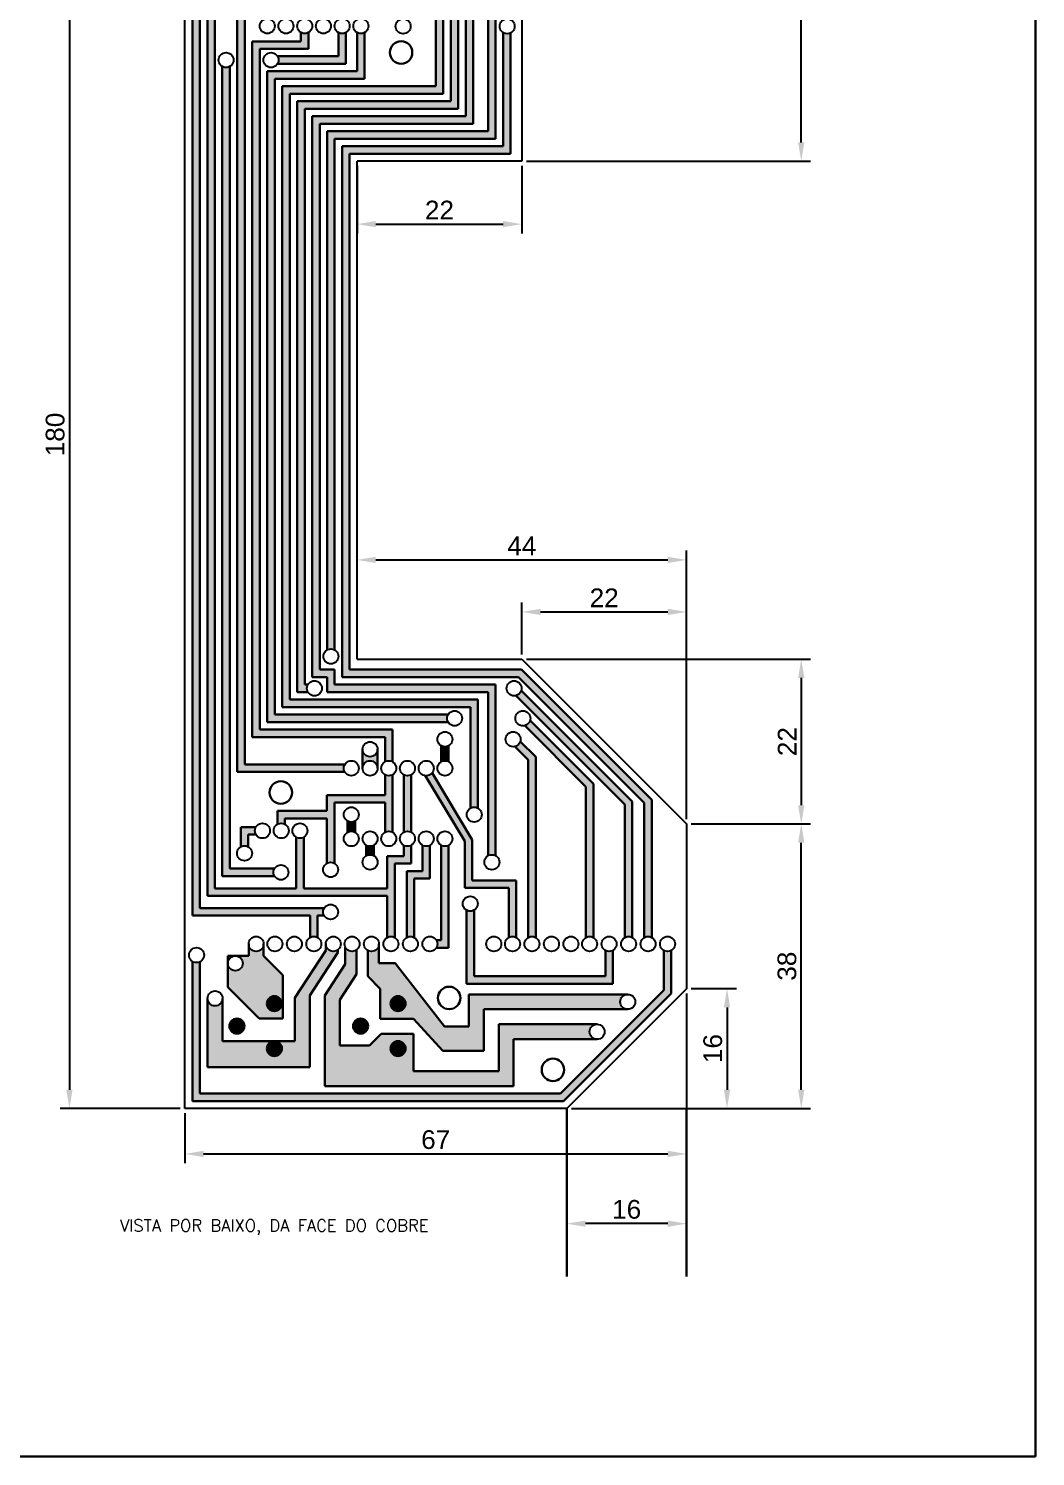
# Model space of a CAD drawing. Header units: millimetres. Extents: x -2849 to 258, y -823 to -139.
# Drawn here: x 123.5 to 257.9, y -435.7 to -245 of the extents above; entities that cross this region are included whole.
import ezdxf

# ---------------------------------------------------------------- set-up
doc = ezdxf.new("R2010")
doc.units = ezdxf.units.MM
doc.styles.add('200-R060', font='romans.shx', dxfattribs={"height": 30})
doc.styles.get("Standard").update_dxf_attribs({"font": 'arial.ttf'})
doc.dimstyles.new('ISO-25', dxfattribs={"dimtxt": 2.5, "dimasz": 2.5, "dimexe": 1.25, "dimexo": 0.625, "dimtad": 1, "dimtxsty": 'Standard', "dimcen": 2.5, "dimadec": 0, "dimazin": 0, "dimtfac": 1, "dimtmove": 0, "dimatfit": 3, "dimfxl": 1, "dimarcsym": 0})

# ---------------------------------------------------------------- blocks, each defined once
blk = doc.blocks.new('*D35')
at = {"color": 0, "lineweight": -2, "transparency": 16777216}
for p, q in [((143.71, -209.24), (127.66, -209.24)), ((128.91, -211.74), (128.91, -386.74)), ((143.71, -389.24), (127.66, -389.24))]:
    blk.add_line(p, q, dxfattribs=at)
at = {"color": 0, "lineweight": 30, "transparency": 16777216}
for points in [[(128.49, -211.74), (129.32, -211.74), (128.91, -209.24)], [(128.49, -386.74), (129.32, -386.74), (128.91, -389.24)]]:
    blk.add_solid(points, dxfattribs=at)
at = {"layer": 'Defpoints', "color": 0, "lineweight": 30}
for p in [(144.33, -209.24), (128.91, -389.24), (144.33, -389.24)]:
    blk.add_point(p, dxfattribs=at)
at = {"color": 0, "lineweight": 30, "transparency": 16777216, "insert": (127.01, -299.24), "char_height": 2.5, "attachment_point": 5, "rotation": 90}
blk.add_mtext('180', dxfattribs=at)
blk = doc.blocks.new('*D36')
at = {"color": 0, "lineweight": -2, "transparency": 16777216}
for p, q in [((211.96, -351.25), (227.9, -351.25)), ((226.65, -386.74), (226.65, -353.75)), ((195.96, -389.24), (227.9, -389.24))]:
    blk.add_line(p, q, dxfattribs=at)
at = {"color": 0, "lineweight": 30, "transparency": 16777216}
for points in [[(226.23, -353.75), (227.07, -353.75), (226.65, -351.25)], [(226.23, -386.74), (227.07, -386.74), (226.65, -389.24)]]:
    blk.add_solid(points, dxfattribs=at)
at = {"layer": 'Defpoints', "color": 0, "lineweight": 30}
for p in [(211.33, -351.25), (226.65, -351.25), (195.33, -389.24)]:
    blk.add_point(p, dxfattribs=at)
at = {"color": 0, "lineweight": 30, "transparency": 16777216, "insert": (224.75, -370.24), "char_height": 2.5, "attachment_point": 5, "rotation": 90}
blk.add_mtext('38', dxfattribs=at)
blk = doc.blocks.new('*D37')
at = {"color": 0, "lineweight": -2, "transparency": 16777216}
for p, q in [((189.96, -209.24), (227.9, -209.24)), ((226.65, -260.24), (226.65, -211.74)), ((189.96, -262.74), (227.9, -262.74))]:
    blk.add_line(p, q, dxfattribs=at)
at = {"color": 0, "lineweight": 30, "transparency": 16777216}
for points in [[(226.23, -211.74), (227.07, -211.74), (226.65, -209.24)], [(226.23, -260.24), (227.07, -260.24), (226.65, -262.74)]]:
    blk.add_solid(points, dxfattribs=at)
at = {"layer": 'Defpoints', "color": 0, "lineweight": 30}
for p in [(189.33, -209.24), (226.65, -209.24), (189.33, -262.74)]:
    blk.add_point(p, dxfattribs=at)
at = {"color": 0, "lineweight": 30, "transparency": 16777216, "insert": (224.52, -235.99), "char_height": 2.5, "attachment_point": 5, "rotation": 90}
blk.add_mtext('53,5', dxfattribs=at)
blk = doc.blocks.new('*D39')
at = {"color": 0, "lineweight": -2, "transparency": 16777216}
for p, q in [((211.33, -373.87), (211.33, -396.56)), ((144.33, -389.87), (144.33, -396.56)), ((146.83, -395.31), (208.83, -395.31))]:
    blk.add_line(p, q, dxfattribs=at)
at = {"color": 0, "lineweight": 30, "transparency": 16777216}
for points in [[(146.83, -394.89), (146.83, -395.73), (144.33, -395.31)], [(208.83, -394.89), (208.83, -395.73), (211.33, -395.31)]]:
    blk.add_solid(points, dxfattribs=at)
at = {"layer": 'Defpoints', "color": 0, "lineweight": 30}
for p in [(211.33, -373.24), (144.33, -389.24), (211.33, -395.31)]:
    blk.add_point(p, dxfattribs=at)
at = {"color": 0, "lineweight": 30, "transparency": 16777216, "insert": (177.83, -393.41), "char_height": 2.5, "attachment_point": 5}
blk.add_mtext('67', dxfattribs=at)
blk = doc.blocks.new('*D40')
at = {"color": 0, "lineweight": -2, "transparency": 16777216}
for p, q in [((167.33, -328.62), (167.33, -314.74)), ((169.83, -315.99), (208.83, -315.99)), ((211.33, -325.05), (211.33, -314.74))]:
    blk.add_line(p, q, dxfattribs=at)
at = {"color": 0, "lineweight": 30, "transparency": 16777216}
for points in [[(169.83, -315.57), (169.83, -316.4), (167.33, -315.99)], [(208.83, -315.57), (208.83, -316.4), (211.33, -315.99)]]:
    blk.add_solid(points, dxfattribs=at)
at = {"layer": 'Defpoints', "color": 0, "lineweight": 30}
for p in [(211.33, -315.99), (211.33, -325.68), (167.33, -329.25)]:
    blk.add_point(p, dxfattribs=at)
at = {"color": 0, "lineweight": 30, "transparency": 16777216, "insert": (189.33, -314.11), "char_height": 2.5, "attachment_point": 5}
blk.add_mtext('44', dxfattribs=at)
blk = doc.blocks.new('*D41')
at = {"color": 0, "lineweight": -2, "transparency": 16777216}
for p, q in [((167.33, -263.37), (167.33, -272.4)), ((189.33, -263.37), (189.33, -272.4)), ((169.83, -271.15), (186.83, -271.15))]:
    blk.add_line(p, q, dxfattribs=at)
at = {"color": 0, "lineweight": 30, "transparency": 16777216}
for points in [[(169.83, -270.73), (169.83, -271.56), (167.33, -271.15)], [(186.83, -270.73), (186.83, -271.56), (189.33, -271.15)]]:
    blk.add_solid(points, dxfattribs=at)
at = {"layer": 'Defpoints', "color": 0, "lineweight": 30}
for p in [(167.33, -262.74), (189.33, -262.74), (189.33, -271.15)]:
    blk.add_point(p, dxfattribs=at)
at = {"color": 0, "lineweight": 30, "transparency": 16777216, "insert": (178.33, -269.27), "char_height": 2.5, "attachment_point": 5}
blk.add_mtext('22', dxfattribs=at)
blk = doc.blocks.new('*D42')
at = {"color": 0, "lineweight": -2, "transparency": 16777216}
for p, q in [((189.33, -328.62), (189.33, -321.68)), ((211.33, -350.62), (211.33, -321.68)), ((191.83, -322.93), (208.83, -322.93))]:
    blk.add_line(p, q, dxfattribs=at)
at = {"color": 0, "lineweight": 30, "transparency": 16777216}
for points in [[(191.83, -322.52), (191.83, -323.35), (189.33, -322.93)], [(208.83, -322.52), (208.83, -323.35), (211.33, -322.93)]]:
    blk.add_solid(points, dxfattribs=at)
at = {"layer": 'Defpoints', "color": 0, "lineweight": 30}
for p in [(211.33, -322.93), (189.33, -329.25), (211.33, -351.25)]:
    blk.add_point(p, dxfattribs=at)
at = {"color": 0, "lineweight": 30, "transparency": 16777216, "insert": (200.33, -321.05), "char_height": 2.5, "attachment_point": 5}
blk.add_mtext('22', dxfattribs=at)
blk = doc.blocks.new('*D43')
at = {"color": 0, "lineweight": -2, "transparency": 16777216}
for p, q in [((189.96, -329.25), (227.9, -329.25)), ((226.65, -331.75), (226.65, -348.75)), ((211.96, -351.25), (227.9, -351.25))]:
    blk.add_line(p, q, dxfattribs=at)
at = {"color": 0, "lineweight": 30, "transparency": 16777216}
for points in [[(226.23, -331.75), (227.07, -331.75), (226.65, -329.25)], [(226.23, -348.75), (227.07, -348.75), (226.65, -351.25)]]:
    blk.add_solid(points, dxfattribs=at)
at = {"layer": 'Defpoints', "color": 0, "lineweight": 30}
for p in [(189.33, -329.25), (211.33, -351.25), (226.65, -351.25)]:
    blk.add_point(p, dxfattribs=at)
at = {"color": 0, "lineweight": 30, "transparency": 16777216, "insert": (224.77, -340.25), "char_height": 2.5, "attachment_point": 5, "rotation": 90}
blk.add_mtext('22', dxfattribs=at)
blk = doc.blocks.new('*D44')
at = {"color": 0, "lineweight": -2, "transparency": 16777216}
for p, q in [((195.33, -389.87), (195.33, -405.87)), ((211.33, -389.87), (211.33, -405.87)), ((208.83, -404.62), (197.83, -404.62))]:
    blk.add_line(p, q, dxfattribs=at)
at = {"color": 0, "lineweight": 30, "transparency": 16777216}
for points in [[(197.83, -404.2), (197.83, -405.04), (195.33, -404.62)], [(208.83, -404.2), (208.83, -405.04), (211.33, -404.62)]]:
    blk.add_solid(points, dxfattribs=at)
at = {"layer": 'Defpoints', "color": 0, "lineweight": 30}
for p in [(195.33, -389.24), (211.33, -389.24), (195.33, -404.62)]:
    blk.add_point(p, dxfattribs=at)
at = {"color": 0, "lineweight": 30, "transparency": 16777216, "insert": (203.33, -402.72), "char_height": 2.5, "attachment_point": 5}
blk.add_mtext('16', dxfattribs=at)
blk = doc.blocks.new('*D34')
at = {"color": 0, "lineweight": -2, "transparency": 16777216}
for p, q in [((211.96, -373.24), (217.99, -373.24)), ((216.74, -375.74), (216.74, -386.74)), ((211.96, -389.24), (217.99, -389.24))]:
    blk.add_line(p, q, dxfattribs=at)
at = {"color": 0, "lineweight": 30, "transparency": 16777216}
for points in [[(216.32, -375.74), (217.16, -375.74), (216.74, -373.24)], [(216.32, -386.74), (217.16, -386.74), (216.74, -389.24)]]:
    blk.add_solid(points, dxfattribs=at)
at = {"layer": 'Defpoints', "color": 0, "lineweight": 30}
for p in [(211.33, -373.24), (211.33, -389.24), (216.74, -389.24)]:
    blk.add_point(p, dxfattribs=at)
at = {"color": 0, "lineweight": 30, "transparency": 16777216, "insert": (214.84, -381.24), "char_height": 2.5, "attachment_point": 5, "rotation": 90}
blk.add_mtext('16', dxfattribs=at)

msp = doc.modelspace()

# ---------------------------------------------------------------- hatches: boundary and pattern name
at = {"lineweight": 30}
for color, points in [(1, [(145.331, -211.505), (155.641, -211.505, 0.4142136), (154.641, -212.505, 0.4142136), (155.641, -213.505), (146.331, -213.505), (146.331, -262.741), (145.331, -262.741)]), (1, [(151.331, -225.877), (156.303, -225.877, 0.1316527), (156.169, -226.377, 0.1316527), (156.303, -226.877), (152.331, -226.877), (152.331, -250.676), (152.331, -262.741), (151.331, -262.741), (151.331, -249.949)]), (1, [(181.831, -226.877), (181.235, -226.877, 0.1316527), (181.369, -226.377, 0.1316527), (181.235, -225.877), (182.831, -225.877), (182.831, -257.741), (162.331, -257.741), (162.331, -262.741), (161.331, -262.741), (161.331, -256.741), (181.831, -256.741)]), (1, [(174.669, -227.243, 0.2679496), (175.669, -227.243), (175.669, -231.084), (178.831, -231.084), (178.831, -253.741), (158.331, -253.741), (158.331, -262.741), (157.331, -262.741), (157.331, -252.741), (177.831, -252.741), (177.831, -232.084), (174.669, -232.084)]), (1, [(177.269, -227.243, 0.2679496), (178.269, -227.243), (178.269, -229.084), (180.831, -229.084), (180.831, -255.741), (160.331, -255.741), (160.331, -262.741), (159.331, -262.741), (159.331, -254.741), (179.831, -254.741), (179.831, -230.084), (177.269, -230.084)]), (1, [(184.831, -231.193, 0.2684153), (185.831, -231.138), (185.831, -259.741), (164.331, -259.741), (164.331, -262.741), (163.331, -262.741), (163.331, -258.741), (184.831, -258.741)]), (1, [(153.331, -246.741), (159.831, -246.741), (159.831, -245.565, 0.2679496), (160.831, -245.565), (160.831, -247.741), (154.331, -247.741), (154.331, -262.741), (153.331, -262.741)]), (1, [(155.331, -250.741), (167.331, -250.741), (167.331, -245.565, 0.2679496), (168.331, -245.565), (168.331, -251.741), (156.331, -251.741), (156.331, -262.741), (155.331, -262.741)]), (1, [(156.831, -249.241, 0.1316527), (156.697, -248.741), (164.831, -248.741), (164.831, -245.565, 0.2679496), (165.831, -245.565), (165.831, -249.741), (156.697, -249.741, 0.1316527)]), (1, [(186.831, -245.569, 0.2683404), (187.831, -245.619), (187.831, -261.741), (166.331, -261.741), (166.331, -262.741), (165.331, -262.741), (165.331, -260.741), (186.831, -260.741)]), (1, [(149.331, -250.107, 0.2679496), (150.331, -250.107), (150.331, -262.741), (149.331, -262.741)]), (1, [(145.331, -262.741), (146.331, -262.741), (146.331, -329.246), (145.331, -329.246)]), (1, [(147.331, -262.741), (148.331, -262.741), (148.331, -329.246), (147.331, -329.246)]), (1, [(149.331, -262.741), (150.331, -262.741), (150.331, -329.246), (149.331, -329.246)]), (1, [(151.331, -262.741), (152.331, -262.741), (152.331, -329.246), (151.331, -329.246)]), (1, [(153.331, -262.741), (154.331, -262.741), (154.331, -329.246), (153.331, -329.246)]), (1, [(155.331, -262.741), (156.331, -262.741), (156.331, -329.246), (155.331, -329.246)]), (1, [(157.331, -262.741), (158.331, -262.741), (158.331, -329.246), (157.331, -329.246)]), (1, [(159.331, -262.741), (160.331, -262.741), (160.331, -329.246), (159.331, -329.246)]), (1, [(161.331, -262.741), (162.331, -262.741), (162.331, -329.246), (161.331, -329.246)]), (1, [(163.331, -262.741), (164.331, -262.741), (164.331, -328.004, 0.2679496), (163.331, -328.004)]), (1, [(165.331, -262.741), (166.331, -262.741), (166.331, -329.246), (165.331, -329.246)]), (1, [(145.331, -329.246), (146.331, -329.246), (146.331, -362.491), (162.933, -362.491, 0.1316527), (162.799, -362.991, 0.1316527), (162.933, -363.491), (162.051, -363.491), (162.051, -366.408, 0.2679496), (161.051, -366.408), (161.051, -363.491), (145.331, -363.491)]), (1, [(171.351, -360.85), (160.194, -360.85), (159.194, -360.85), (147.331, -360.85), (147.331, -329.246), (148.331, -329.246), (148.331, -359.85), (159.194, -359.85), (159.194, -353.024, 0.2679496), (160.194, -353.024), (160.194, -359.85), (171.351, -359.85), (171.351, -355.529), (173.559, -355.529), (173.559, -354.092, 0.2679496), (174.559, -354.092), (174.559, -356.529), (172.351, -356.529), (172.351, -366.408, 0.2679496), (171.351, -366.408)]), (1, [(149.331, -329.246), (150.331, -329.246), (150.331, -357.208), (156.297, -357.208, 0.1316527), (156.163, -357.708, 0.1316527), (156.297, -358.208), (149.331, -358.208)]), (1, [(151.331, -329.246), (152.331, -329.246), (152.331, -343.305), (165.693, -343.305, 0.1316527), (165.559, -343.805, 0.1316527), (165.693, -344.305), (151.331, -344.305)]), (1, [(171.059, -339.636), (153.331, -339.636), (153.331, -329.246), (154.331, -329.246), (154.331, -338.636), (172.059, -338.636), (172.059, -342.939, 0.2679496), (171.059, -342.939)]), (1, [(155.331, -329.246), (156.331, -329.246), (156.331, -336.636), (179.487, -336.636, 0.1333026), (179.35, -337.142, 0.1300096), (179.481, -337.636), (155.331, -337.636)]), (1, [(182.475, -335.636), (157.331, -335.636), (157.331, -329.246), (158.331, -329.246), (158.331, -334.636), (183.475, -334.636), (183.475, -349.139, 0.2679496), (182.475, -349.139)]), (1, [(159.331, -329.246), (160.331, -329.246), (160.331, -332.636), (160.765, -332.636, 0.1316527), (160.631, -333.136, 0.1316527), (160.765, -333.636), (159.331, -333.636)]), (1, [(184.831, -333.636), (163.331, -333.636), (163.331, -331.636), (161.331, -331.636), (161.331, -329.246), (162.331, -329.246), (162.331, -330.636), (164.331, -330.636), (164.331, -332.636), (185.831, -332.636), (185.831, -355.485, 0.2679496), (184.831, -355.485)]), (1, [(168.059, -341.271, 1), (170.059, -341.271), (170.059, -343.805, 1), (168.059, -343.805)]), (1, [(163.299, -347.383), (171.059, -347.383), (171.059, -344.671, 0.2679496), (172.059, -344.671), (172.059, -352.36, 0.2679496), (171.059, -352.36), (171.059, -348.383), (164.299, -348.383), (164.299, -356.492, 0.2679496), (163.299, -356.492), (163.299, -350.513), (157.694, -350.513), (157.694, -351.292, 0.2679496), (156.694, -351.292), (156.694, -349.513), (163.299, -349.513)]), (1, [(187.589, -359.794), (181.708, -359.794), (181.708, -353.562), (176.435, -344.797, 0.2679496), (177.356, -344.408), (182.708, -353.359), (182.708, -358.794), (188.589, -358.794), (188.589, -366.408, 0.2679496), (187.589, -366.408)]), (1, [(166.059, -350.871, 0.2679496), (167.059, -350.871), (167.059, -352.36, 0.2679496), (166.059, -352.36)]), (1, [(168.559, -354.092, 0.2679496), (169.559, -354.092), (169.559, -355.485, 0.2679496), (168.559, -355.485)]), (1, [(173.951, -357.529), (176.059, -357.529), (176.059, -354.092, 0.2679496), (177.059, -354.092), (177.059, -358.529), (174.951, -358.529), (174.951, -366.408, 0.2679496), (173.951, -366.408)]), (1, [(178.559, -354.092, 0.2679496), (179.559, -354.092), (179.559, -367.774), (177.917, -367.774, 0.1316527), (178.051, -367.274, 0.1316527), (177.917, -366.774), (178.559, -366.774)]), (1, [(181.945, -362.768, 0.2679496), (182.945, -362.768), (182.945, -371.577), (200.489, -371.577), (200.489, -368.14, 0.2679496), (201.489, -368.14), (201.489, -372.577), (181.945, -372.577)]), (4, [(157.277, -375.241, -1), (155.277, -375.241, -1)]), (4, [(173.796, -375.241, -1), (171.796, -375.241, -1)]), (4, [(173.796, -375.241, -1), (171.796, -375.241, -1)]), (4, [(171.796, -375.241, 1), (173.796, -375.241, 1)]), (4, [(171.796, -375.241, 1), (173.796, -375.241, 1)]), (4, [(150.277, -378.241, -1), (152.277, -378.241, -1)]), (4, [(166.796, -378.241, -1), (168.796, -378.241, -1)]), (4, [(155.277, -381.241, -0.3739284), (156.138, -380.251), (156.416, -380.251, -0.3739284), (157.277, -381.241, -1)]), (4, [(173.796, -381.241, -1), (171.796, -381.241, -1)]), (4, [(173.796, -381.241, -1), (171.796, -381.241, -1)]), (4, [(171.796, -381.241, 1), (173.796, -381.241, 1)]), (4, [(171.796, -381.241, 1), (173.796, -381.241, 1)])]:
    msp.add_hatch(color=color, dxfattribs=at).paths.add_polyline_path(points)
for points in [[(147.331, -214.505), (155.641, -214.505, 0.4142136), (154.641, -215.505, 0.4142136), (155.641, -216.505), (148.331, -216.505), (148.331, -239.08), (149.458, -239.08, 0.4142136), (148.458, -240.08, 0.4142136), (149.458, -241.08), (148.331, -241.08), (148.331, -262.741), (147.331, -262.741)], [(178.559, -340.806, 0.2679496), (179.559, -340.806), (179.559, -342.939, 0.2679496), (178.559, -342.939)], [(173.559, -344.671, 0.2679496), (174.559, -344.671), (174.559, -352.36, 0.2679496), (173.559, -352.36)], [(151.795, -351.658), (153.828, -351.658, 0.1316527), (153.694, -352.158, 0.1316527), (153.828, -352.658), (152.795, -352.658), (152.795, -354.302, 0.2679496), (151.795, -354.302)]]:
    msp.add_hatch(color=1, dxfattribs=at).paths.add_polyline_path(points, flags=17)
h = msp.add_hatch(color=1, dxfattribs=at)
h.paths.add_polyline_path([(188.892, -331.636), (165.331, -331.636), (165.331, -329.246), (166.331, -329.246), (166.331, -330.636), (189.306, -330.636), (206.689, -348.019), (206.689, -366.408, 0.2679496), (205.689, -366.408), (205.689, -348.433)])
h.paths.add_polyline_path([(189.711, -338.112, 0.2680035), (190.431, -337.418), (198.889, -345.876), (198.889, -366.408, 0.2679496), (197.889, -366.408), (197.889, -346.29)], flags=16)
h = msp.add_hatch(color=1, dxfattribs=at)
h.paths.add_polyline_path([(188.533, -334.106, 0.2679965), (189.253, -333.412), (204.089, -348.248), (204.089, -366.408, 0.2679496), (203.089, -366.408), (203.089, -348.662)], flags=17)
h.paths.add_polyline_path([(189.711, -338.112, 0.2680035), (190.431, -337.418), (198.889, -345.876), (198.889, -366.408, 0.2679496), (197.889, -366.408), (197.889, -346.29)], flags=16)
h = msp.add_hatch(color=1, dxfattribs=at)
h.paths.add_polyline_path([(189.711, -338.112, 0.2680035), (190.431, -337.418), (198.889, -345.876), (198.889, -366.408, 0.2679496), (197.889, -366.408), (197.889, -346.29)], flags=16)
h.paths.add_polyline_path([(190.189, -342.693), (188.406, -340.911, 0.2680035), (189.127, -340.217), (191.189, -342.279), (191.189, -366.408, 0.2679496), (190.189, -366.408)], flags=17)
h = msp.add_hatch(color=1, dxfattribs=at)
h.paths.add_polyline_path([(147.363, -374.545, 1), (149.363, -374.545), (149.363, -380.251), (156.138, -380.251, 0.3739284), (155.277, -381.241, 1), (157.277, -381.241, 0.3739284), (156.416, -380.251), (159.012, -380.251), (159.012, -374.46), (163.153, -368.139), (163.153, -367.224, 0.635659), (164.751, -368.074), (164.751, -368.433), (161.012, -374.142), (161.012, -383.722), (147.363, -383.722)])
h.paths.add_polyline_path([(155.277, -375.241, 1), (157.277, -375.241, 1)], flags=16)
h.paths.add_polyline_path([(150.063, -368.85), (151.063, -368.85, 0.4142136), (150.063, -369.85)], flags=16)
h = msp.add_hatch(color=1, dxfattribs=at)
h.paths.add_polyline_path([(150.063, -373.046), (150.063, -369.85, 1), (152.063, -369.85, 0.4142136), (151.063, -368.85), (152.851, -368.85), (152.851, -367.274, 1), (154.851, -367.274), (154.851, -368.85), (157.431, -371.429), (157.431, -377.241), (154.235, -377.241)], flags=17)
h.paths.add_polyline_path([(155.277, -375.241, 1), (157.277, -375.241, 1)], flags=16)
h.paths.add_polyline_path([(150.063, -368.85), (151.063, -368.85, 0.4142136), (150.063, -369.85)], flags=16)
h = msp.add_hatch(color=1, dxfattribs=at)
h.paths.add_polyline_path([(171.796, -375.241, 1), (173.796, -375.241, 1)], flags=16)
h.paths.add_polyline_path([(186.241, -377.999), (199.383, -377.999, 0.4142136), (198.383, -378.999, 0.4142135), (199.383, -379.999), (188.241, -379.999), (188.241, -386.241), (163.012, -386.241), (163.012, -374.142), (165.751, -369.959), (165.751, -367.71, 0.4717808), (167.251, -368.074), (167.251, -371.319), (165.012, -374.738), (165.012, -380.847), (168.97, -380.847), (170.556, -379.261), (174.853, -379.261), (174.853, -384.241), (186.241, -384.241)])
h.paths.add_polyline_path([(171.796, -381.241, 1), (173.796, -381.241, 1)], flags=16)
h = msp.add_hatch(color=1, dxfattribs=at)
h.paths.add_polyline_path([(182.241, -373.999), (203.476, -373.999, 0.4142136), (202.476, -374.999, 0.4142136), (203.476, -375.999), (184.241, -375.999), (184.241, -381.525), (178.783, -381.525), (174.853, -377.261), (170.432, -377.261), (170.432, -373.258), (168.751, -371.577), (168.751, -368.14, 0.5773505), (170.251, -367.274), (170.251, -369.85), (172.432, -369.85), (179.002, -378.288), (182.241, -378.288)])
h.paths.add_polyline_path([(171.796, -375.241, 1), (173.796, -375.241, 1)], flags=16)
h.paths.add_polyline_path([(171.796, -381.241, 1), (173.796, -381.241, 1)], flags=16)
h = msp.add_hatch(color=1, dxfattribs=at)
h.paths.add_polyline_path([(208.289, -373.454), (208.289, -368.14, 0.2679496), (209.289, -368.14), (209.289, -373.868), (194.916, -388.241), (145.331, -388.241), (145.331, -369.593, 0.2685944), (146.331, -369.658), (146.331, -387.241), (194.502, -387.241)])
h.paths.add_polyline_path([(171.796, -375.241, 1), (173.796, -375.241, 1)], flags=16)
h.paths.add_polyline_path([(171.796, -381.241, 1), (173.796, -381.241, 1)], flags=16)

# ---------------------------------------------------------------- linework, layer by layer
at = {"color": 3, "lineweight": 30}
for p in [(257.929, -138.934), (-13.113, -435.705)]:
    msp.add_line(p, (257.929, -435.705), dxfattribs=at)
at = {"color": 5}
for p, q in [((144.331, -389.241), (144.331, -209.241)), ((189.331, -209.241), (189.331, -262.741)), ((167.331, -329.246), (167.331, -262.741)), ((189.331, -262.741), (167.331, -262.741)), ((167.331, -329.246), (189.33, -329.246)), ((189.33, -329.246), (211.33, -351.246)), ((211.33, -351.246), (211.33, -373.241)), ((211.33, -373.241), (195.33, -389.241)), ((195.33, -389.241), (144.331, -389.241))]:
    msp.add_line(p, q, dxfattribs=at)
at = {"color": 2, "lineweight": 30}
for p, q in [((145.331, -363.491), (145.331, -211.505)), ((146.331, -362.491), (146.331, -213.505)), ((147.331, -360.85), (147.331, -214.505)), ((151.331, -249.949), (151.331, -225.877)), ((152.331, -250.676), (152.331, -226.877)), ((181.831, -226.877), (181.831, -256.741)), ((182.831, -225.877), (182.831, -257.741)), ((179.831, -230.084), (179.831, -254.741)), ((180.831, -229.084), (180.831, -255.741)), ((177.831, -232.084), (177.831, -252.741)), ((178.831, -231.084), (178.831, -253.741)), ((184.831, -231.193), (184.831, -258.741)), ((185.831, -231.138), (185.831, -259.741)), ((148.331, -359.85), (148.331, -241.08)), ((159.831, -245.565), (159.831, -246.741)), ((160.831, -245.565), (160.831, -247.741)), ((164.831, -248.741), (164.831, -245.565)), ((165.831, -249.741), (165.831, -245.565)), ((167.331, -245.565), (167.331, -250.741)), ((168.331, -245.565), (168.331, -251.741)), ((186.831, -245.569), (186.831, -260.741)), ((187.831, -245.619), (187.831, -261.741)), ((153.331, -339.636), (153.331, -246.741)), ((159.831, -246.741), (153.331, -246.741)), ((154.331, -338.636), (154.331, -247.741)), ((160.831, -247.741), (154.331, -247.741)), ((164.831, -248.741), (156.697, -248.741)), ((165.831, -249.741), (156.697, -249.741)), ((149.331, -358.208), (149.331, -250.107)), ((150.331, -357.208), (150.331, -250.107)), ((151.331, -344.305), (151.331, -249.949)), ((152.331, -343.305), (152.331, -250.676)), ((155.331, -337.636), (155.331, -250.741)), ((167.331, -250.741), (155.331, -250.741)), ((156.331, -336.636), (156.331, -251.741)), ((168.331, -251.741), (156.331, -251.741)), ((157.331, -335.636), (157.331, -252.741)), ((177.831, -252.741), (157.331, -252.741)), ((158.331, -334.636), (158.331, -253.741)), ((178.831, -253.741), (158.331, -253.741)), ((159.331, -333.636), (159.331, -254.741)), ((179.831, -254.741), (159.331, -254.741)), ((160.331, -332.636), (160.331, -255.741)), ((180.831, -255.741), (160.331, -255.741)), ((161.331, -331.636), (161.331, -256.741)), ((181.831, -256.741), (161.331, -256.741)), ((162.331, -330.636), (162.331, -257.741)), ((182.831, -257.741), (162.331, -257.741)), ((184.831, -258.741), (163.331, -258.741)), ((163.331, -328.004), (163.331, -258.741)), ((164.331, -328.004), (164.331, -259.741)), ((185.831, -259.741), (164.331, -259.741)), ((165.331, -331.636), (165.331, -260.741)), ((186.831, -260.741), (165.331, -260.741)), ((166.331, -330.636), (166.331, -261.741)), ((187.831, -261.741), (166.331, -261.741)), ((161.331, -331.636), (163.331, -331.636)), ((162.331, -330.636), (164.331, -330.636)), ((163.331, -333.636), (163.331, -331.636)), ((164.331, -332.636), (164.331, -330.636)), ((165.331, -331.636), (188.892, -331.636)), ((166.331, -330.636), (189.306, -330.636)), ((188.892, -331.636), (205.689, -348.433)), ((189.306, -330.636), (206.689, -348.019)), ((159.331, -333.636), (160.765, -333.636)), ((160.331, -332.636), (160.765, -332.636)), ((163.331, -333.636), (184.831, -333.636)), ((164.331, -332.636), (185.831, -332.636)), ((184.831, -333.636), (184.831, -355.485)), ((185.831, -332.636), (185.831, -355.485)), ((189.253, -333.412), (204.089, -348.248)), ((158.331, -334.636), (183.475, -334.636)), ((183.475, -349.139), (183.475, -334.636)), ((188.533, -334.106), (203.089, -348.662)), ((156.331, -336.636), (179.487, -336.636)), ((157.331, -335.636), (182.475, -335.636)), ((182.475, -349.139), (182.475, -335.636)), ((190.431, -337.418), (198.889, -345.876)), ((154.331, -338.636), (172.059, -338.636)), ((155.331, -337.636), (179.481, -337.636)), ((172.059, -338.636), (172.059, -342.939)), ((189.711, -338.112), (197.889, -346.29)), ((153.331, -339.636), (171.059, -339.636)), ((168.059, -341.271), (168.059, -343.805)), ((170.059, -341.271), (170.059, -343.805)), ((171.059, -339.636), (171.059, -342.939)), ((178.559, -342.939), (178.559, -340.806)), ((179.559, -342.939), (179.559, -340.806)), ((188.406, -340.911), (190.189, -342.693)), ((189.127, -340.217), (191.189, -342.279)), ((190.189, -342.693), (190.189, -366.408)), ((191.189, -342.279), (191.189, -366.408)), ((165.693, -344.305), (151.331, -344.305)), ((165.693, -343.305), (152.331, -343.305)), ((171.059, -344.671), (171.059, -347.383)), ((172.059, -344.671), (172.059, -352.36)), ((173.559, -344.671), (173.559, -352.36)), ((174.559, -344.671), (174.559, -352.36)), ((181.708, -353.562), (176.435, -344.797)), ((182.708, -353.359), (177.356, -344.408)), ((197.889, -346.29), (197.889, -366.408)), ((198.889, -345.876), (198.889, -366.408)), ((171.059, -347.383), (163.299, -347.383)), ((163.299, -349.513), (163.299, -347.383)), ((171.059, -348.383), (164.299, -348.383)), ((164.299, -356.492), (164.299, -348.383)), ((171.059, -348.383), (171.059, -352.36)), ((203.089, -348.662), (203.089, -366.408)), ((204.089, -348.248), (204.089, -366.408)), ((205.689, -348.433), (205.689, -366.408)), ((206.689, -348.019), (206.689, -366.408)), ((156.694, -351.292), (156.694, -349.513)), ((156.694, -349.513), (163.299, -349.513)), ((157.694, -351.292), (157.694, -350.513)), ((157.694, -350.513), (163.299, -350.513)), ((163.299, -356.492), (163.299, -350.513)), ((151.795, -354.302), (151.795, -351.658)), ((151.795, -351.658), (153.828, -351.658)), ((152.795, -354.302), (152.795, -352.658)), ((152.795, -352.658), (153.828, -352.658)), ((166.059, -352.36), (166.059, -350.871)), ((167.059, -352.36), (167.059, -350.871)), ((159.194, -359.85), (159.194, -353.024)), ((160.194, -359.85), (160.194, -353.024)), ((168.559, -355.485), (168.559, -354.092)), ((169.559, -355.485), (169.559, -354.092)), ((173.559, -355.529), (173.559, -354.092)), ((174.559, -356.529), (174.559, -354.092)), ((176.059, -357.529), (176.059, -354.092)), ((177.059, -358.529), (177.059, -354.092)), ((178.559, -366.774), (178.559, -354.092)), ((179.559, -367.774), (179.559, -354.092)), ((181.708, -359.794), (181.708, -353.562)), ((182.708, -358.794), (182.708, -353.359)), ((173.559, -355.529), (171.351, -355.529)), ((171.351, -359.85), (171.351, -355.529)), ((172.351, -366.408), (172.351, -356.529)), ((174.559, -356.529), (172.351, -356.529)), ((156.297, -358.208), (149.331, -358.208)), ((156.297, -357.208), (150.331, -357.208)), ((173.951, -357.529), (173.951, -366.408)), ((176.059, -357.529), (173.951, -357.529)), ((159.194, -359.85), (148.331, -359.85)), ((160.194, -359.85), (171.351, -359.85)), ((174.951, -358.529), (174.951, -366.408)), ((177.059, -358.529), (174.951, -358.529)), ((187.589, -359.794), (181.708, -359.794)), ((188.589, -358.794), (182.708, -358.794)), ((187.589, -359.794), (187.589, -366.408)), ((188.589, -358.794), (188.589, -366.408)), ((159.194, -360.85), (147.331, -360.85)), ((159.194, -360.85), (160.194, -360.85)), ((160.194, -360.85), (171.351, -360.85)), ((171.351, -366.408), (171.351, -360.85)), ((161.051, -363.491), (145.331, -363.491)), ((162.933, -362.491), (146.331, -362.491)), ((161.051, -363.491), (161.051, -366.408)), ((162.051, -363.491), (162.051, -366.408)), ((162.051, -363.491), (162.518, -363.491)), ((162.051, -363.491), (162.933, -363.491)), ((181.945, -362.768), (181.945, -372.577)), ((182.945, -362.768), (182.945, -371.577)), ((152.851, -368.85), (152.851, -367.274)), ((154.851, -368.85), (154.851, -367.274)), ((163.153, -368.139), (163.153, -367.224)), ((165.751, -369.959), (165.751, -367.71)), ((170.251, -369.85), (170.251, -367.274)), ((177.917, -366.774), (178.559, -366.774)), ((177.917, -367.774), (179.559, -367.774)), ((145.331, -388.241), (145.331, -369.593)), ((146.331, -387.241), (146.331, -369.658)), ((150.063, -368.85), (150.063, -373.046)), ((152.851, -368.85), (150.063, -368.85)), ((157.431, -371.429), (154.851, -368.85)), ((159.012, -374.46), (163.153, -368.139)), ((161.012, -374.142), (164.751, -368.433)), ((164.751, -368.433), (164.751, -368.074)), ((167.251, -371.319), (167.251, -368.074)), ((168.751, -371.577), (168.751, -368.14)), ((172.432, -369.85), (170.251, -369.85)), ((179.002, -378.288), (172.432, -369.85)), ((200.489, -371.577), (200.489, -368.14)), ((201.489, -372.577), (201.489, -368.14)), ((208.289, -373.454), (208.289, -368.14)), ((209.289, -373.868), (209.289, -368.14)), ((157.431, -377.241), (157.431, -371.429)), ((163.012, -374.142), (165.751, -369.959)), ((165.012, -374.738), (167.251, -371.319)), ((170.432, -373.258), (168.751, -371.577)), ((200.489, -371.577), (182.945, -371.577)), ((154.235, -377.241), (150.063, -373.046)), ((170.432, -373.258), (170.432, -377.261)), ((201.489, -372.577), (181.945, -372.577)), ((208.289, -373.454), (194.502, -387.241)), ((147.363, -374.545), (147.363, -383.722)), ((149.363, -374.545), (149.363, -380.251)), ((159.012, -380.251), (159.012, -374.46)), ((161.012, -383.722), (161.012, -374.142)), ((163.012, -386.241), (163.012, -374.142)), ((165.012, -380.847), (165.012, -374.738)), ((182.241, -373.999), (182.241, -378.288)), ((182.241, -373.999), (203.476, -373.999)), ((209.289, -373.868), (194.916, -388.241)), ((157.431, -377.241), (154.235, -377.241)), ((174.853, -377.261), (170.432, -377.261)), ((178.783, -381.525), (174.853, -377.261)), ((184.241, -375.999), (184.241, -381.525)), ((184.241, -375.999), (203.476, -375.999)), ((168.97, -380.847), (170.556, -379.261)), ((174.853, -379.261), (170.556, -379.261)), ((174.853, -384.241), (174.853, -379.261)), ((182.241, -378.288), (179.002, -378.288)), ((186.241, -377.999), (186.241, -384.241)), ((186.241, -377.999), (199.383, -377.999)), ((159.012, -380.251), (149.363, -380.251)), ((168.97, -380.847), (165.012, -380.847)), ((188.241, -379.999), (188.241, -386.241)), ((188.241, -379.999), (199.383, -379.999)), ((178.783, -381.525), (184.241, -381.525)), ((161.012, -383.722), (147.363, -383.722)), ((174.853, -384.241), (186.241, -384.241)), ((163.012, -386.241), (188.241, -386.241)), ((194.916, -388.241), (145.331, -388.241)), ((194.502, -387.241), (146.331, -387.241))]:
    msp.add_line(p, q, dxfattribs=at)
at = {"color": 4, "lineweight": 30}
for p, q in [((195.33, -389.241), (195.33, -411.674)), ((211.33, -389.241), (211.33, -411.674))]:
    msp.add_line(p, q, dxfattribs=at)
at = {"color": 3}
for centre in [(155.331, -244.699), (157.831, -244.699), (160.331, -244.699), (162.831, -244.699), (165.331, -244.699), (167.831, -244.699), (173.481, -244.73), (187.374, -244.73), (149.831, -249.241), (155.831, -249.241), (163.831, -328.87), (161.631, -333.136), (188.292, -333.136), (180.35, -337.142), (189.47, -337.142), (179.059, -339.94), (188.166, -339.94), (169.059, -341.271), (166.559, -343.805), (169.059, -343.805), (171.559, -343.805), (174.059, -343.805), (176.559, -343.805), (179.059, -343.805), (166.559, -350.005), (182.975, -350.005), (154.694, -352.158), (157.194, -352.158), (159.694, -352.158), (166.559, -353.226), (169.059, -353.226), (171.559, -353.226), (174.059, -353.226), (176.559, -353.226), (179.059, -353.226), (152.295, -355.168), (163.799, -357.358), (169.059, -356.351), (185.331, -356.351), (157.163, -357.708), (163.799, -362.991), (182.445, -361.902), (145.887, -368.762), (153.851, -367.274), (153.851, -367.274), (156.351, -367.274), (158.951, -367.274), (161.551, -367.274), (164.151, -367.274), (164.151, -367.274), (166.651, -367.274), (169.251, -367.274), (171.851, -367.274), (174.451, -367.274), (177.051, -367.274), (185.589, -367.274), (185.589, -367.274), (188.089, -367.274), (190.689, -367.274), (193.289, -367.274), (195.889, -367.274), (195.889, -367.274), (198.389, -367.274), (200.989, -367.274), (203.589, -367.274), (206.189, -367.274), (208.789, -367.274), (151.063, -369.85), (148.363, -374.545), (203.476, -374.999), (199.383, -378.999)]:
    msp.add_circle(centre, 1, dxfattribs=at)
at = {"color": 5, "lineweight": 30}
for centre in [(173.206, -248.225), (157.145, -347.045), (179.635, -374.485), (193.49, -384.087)]:
    msp.add_circle(centre, 1.5, dxfattribs=at)
at = {"color": 4, "lineweight": 30}
for centre in [(156.277, -375.241), (172.796, -375.241), (172.796, -375.241), (172.796, -375.241), (172.796, -375.241), (151.277, -378.241), (167.796, -378.241), (156.277, -381.241), (172.796, -381.241), (172.796, -381.241), (172.796, -381.241), (172.796, -381.241)]:
    msp.add_circle(centre, 1, dxfattribs=at)

# ---------------------------------------------------------------- texts
at = {"color": 2, "style": '200-R060'}
msp.add_text('VISTA POR BAIXO, DA FACE DO COBRE', height=1.6, dxfattribs=at).set_placement((135.665, -405.664))

# ---------------------------------------------------------------- dimensions: what is measured, and where the dimension line sits
at = {"color": 4, "lineweight": 30}
for base, p1, p2, angle, picture, middle in [((128.907, -389.241), (144.331, -209.241), (144.331, -389.241), 270, '*D35', (127.006, -299.241)), ((226.651, -209.241), (189.331, -262.741), (189.331, -209.241), 270, '*D37', (224.524, -235.991)), ((226.651, -351.246), (189.33, -329.246), (211.33, -351.246), 270, '*D43', (224.771, -340.246)), ((226.6511, -351.2461), (195.33, -389.2412), (211.33, -351.2461), 270, '*D36', (224.7488, -370.2436)), ((216.741, -389.241), (211.33, -373.241), (211.33, -389.241), 90, '*D34', (214.84, -381.241)), ((195.33, -404.62), (211.33, -389.241), (195.33, -389.241), 180, '*D44', (203.33, -402.719))]:
    dim = msp.add_linear_dim(base=base, p1=p1, p2=p2, angle=angle, dimstyle='ISO-25', override={"dimarcsym": 2}, dxfattribs=at)
    dim.commit()
    dim.dimension.update_dxf_attribs({"geometry": picture, "text_midpoint": middle})
for base, p1, p2, picture, middle in [((189.331, -271.148), (167.331, -262.741), (189.331, -262.741), '*D41', (178.331, -269.268)), ((211.33, -315.987), (167.331, -329.246), (211.33, -325.678), '*D40', (189.33, -314.112)), ((211.33, -322.933), (189.33, -329.246), (211.33, -351.246), '*D42', (200.33, -321.053)), ((211.33, -395.311), (144.331, -389.241), (211.33, -373.241), '*D39', (177.83, -393.409))]:
    dim = msp.add_linear_dim(base=base, p1=p1, p2=p2, dimstyle='ISO-25', override={"dimarcsym": 2}, dxfattribs=at)
    dim.commit()
    dim.dimension.update_dxf_attribs({"geometry": picture, "text_midpoint": middle})

doc.saveas('drawing.dxf')
